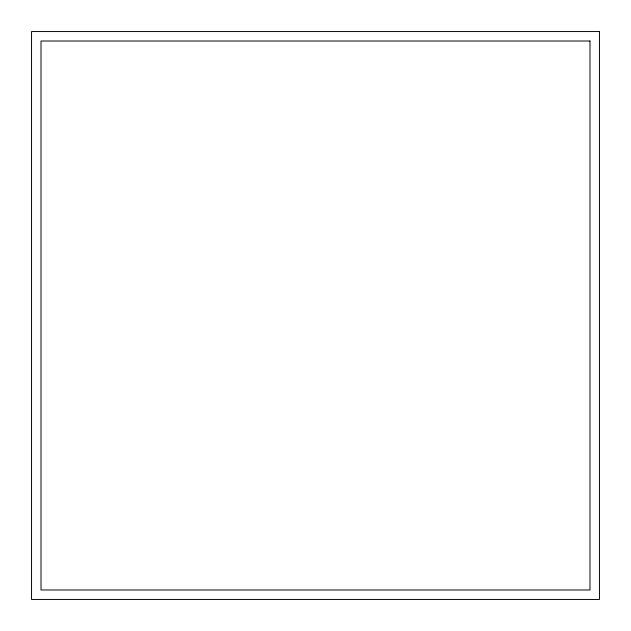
<?xml version="1.0" encoding="UTF-8"?>
<svg xmlns="http://www.w3.org/2000/svg" width="631" height="631" viewBox="0 0 631 631"><rect width="100%" height="100%" fill="white"/><g stroke="black" fill="none" stroke-linecap="round" stroke-linejoin="round"><path stroke-width="0.95" d="M599.45 31.55L31.55 31.55L31.55 599.45L599.45 599.45L599.45 31.55M589.985 41.015L41.015 41.015L41.015 589.985L589.985 589.985L589.985 41.015"/></g></svg>
